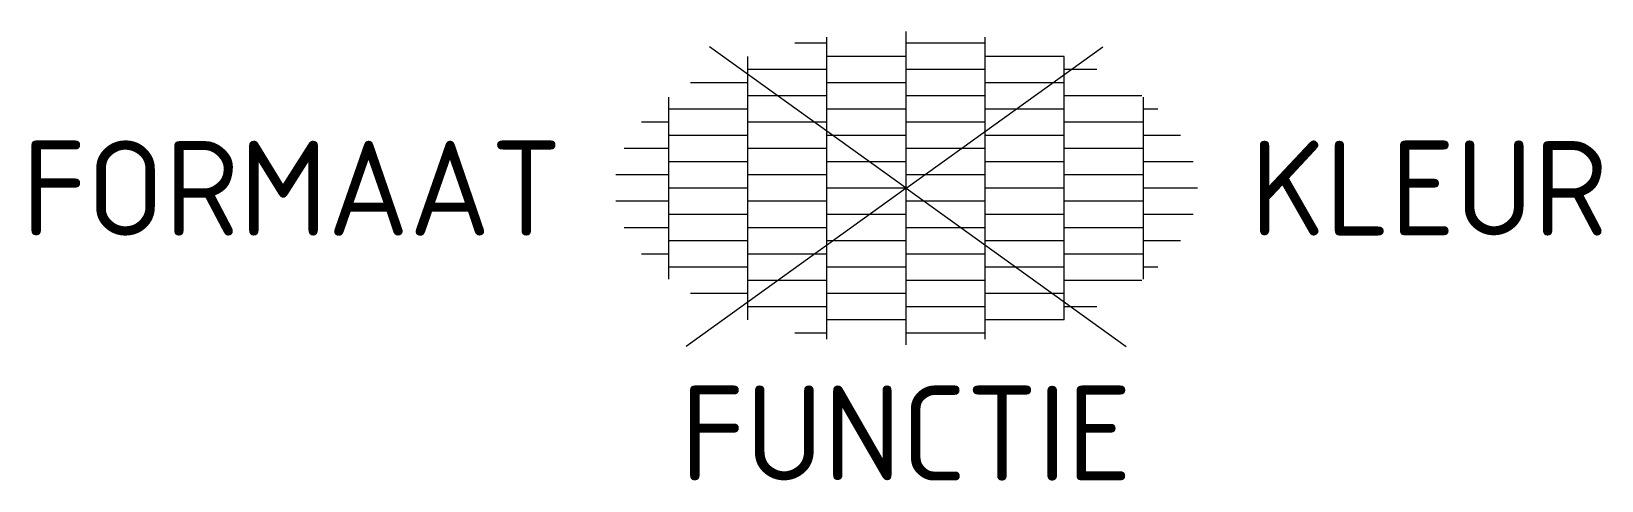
# Model space of a CAD drawing. Extents: x -16.6 to 13.2, y -5.5 to 3.
import ezdxf
from ezdxf.enums import TextEntityAlignment as Align

# ---------------------------------------------------------------- set-up
doc = ezdxf.new("R2010")
doc.units = 0
doc.styles.add('NLCS-ISO', font='NLCS-ISO.ttf')

msp = doc.modelspace()

# ---------------------------------------------------------------- linework, layer by layer
for p, q in [((0, 0), (-3.728, 2.684)), ((-1.5, 2.75), (-2.108, 2.75)), ((-1.5, -2.863), (-1.5, 2.863)), ((0, -2.975), (0, 2.975)), ((1.5, 2.75), (0, 2.75)), ((0, 0), (3.728, 2.684)), ((1.5, -2.863), (1.5, 2.863)), ((-3, -2.498), (-3, 2.498)), ((0, 2.5), (-1.5, 2.5)), ((2.995, 2.5), (1.5, 2.5)), ((3, -2.498), (3, 2.498)), ((-1.5, 2.25), (-3, 2.25)), ((1.5, 2.25), (0, 2.25)), ((3.615, 2.25), (3, 2.25)), ((-3, 2), (-4.09, 2)), ((0, 2), (-1.5, 2)), ((3, 2), (1.5, 2)), ((-4.5, -1.726), (-4.5, 1.726)), ((-3, 1.5), (-4.5, 1.5)), ((-1.5, 1.75), (-3, 1.75)), ((0, 1.5), (-1.5, 1.5)), ((1.5, 1.75), (0, 1.75)), ((3, 1.5), (1.5, 1.5)), ((4.468, 1.75), (3, 1.75)), ((4.5, -1.726), (4.5, 1.726)), ((4.771, 1.5), (4.5, 1.5)), ((-4.5, 1.25), (-5.014, 1.25)), ((-1.5, 1.25), (-3, 1.25)), ((1.5, 1.25), (0, 1.25)), ((4.5, 1.25), (3, 1.25)), ((-3, 1), (-4.5, 1)), ((0, 1), (-1.5, 1)), ((3, 1), (1.5, 1)), ((5.204, 1), (4.5, 1)), ((-4.5, 0.75), (-5.347, 0.75)), ((-1.5, 0.75), (-3, 0.75)), ((1.5, 0.75), (0, 0.75)), ((4.5, 0.75), (3, 0.75)), ((-3, 0.5), (-4.5, 0.5)), ((0, 0.5), (-1.5, 0.5)), ((3, 0.5), (1.5, 0.5)), ((5.446, 0.5), (4.5, 0.5)), ((-4.5, 0.25), (-5.505, 0.25)), ((-3, 0), (-4.5, 0)), ((0, 0), (-4.172, -3.003)), ((-1.5, 0.25), (-3, 0.25)), ((0, 0), (-1.5, 0)), ((1.5, 0.25), (0, 0.25)), ((4.5, 0.25), (3, 0.25)), ((-4.5, -0.25), (-5.505, -0.25)), ((-1.5, -0.25), (-3, -0.25)), ((0, 0), (4.172, -3.003)), ((1.5, -0.25), (0, -0.25)), ((3, 0), (1.5, 0)), ((4.5, -0.25), (3, -0.25)), ((5.525, 0), (4.5, 0)), ((-3, -0.5), (-4.5, -0.5)), ((0, -0.5), (-1.5, -0.5)), ((3, -0.5), (1.5, -0.5)), ((5.446, -0.5), (4.5, -0.5)), ((-4.5, -0.75), (-5.347, -0.75)), ((-1.5, -0.75), (-3, -0.75)), ((1.5, -0.75), (0, -0.75)), ((4.5, -0.75), (3, -0.75)), ((-3, -1), (-4.5, -1)), ((0, -1), (-1.5, -1)), ((3, -1), (1.5, -1)), ((5.204, -1), (4.5, -1)), ((-4.5, -1.25), (-5.014, -1.25)), ((-1.5, -1.25), (-3, -1.25)), ((1.5, -1.25), (0, -1.25)), ((4.5, -1.25), (3, -1.25)), ((-3, -1.5), (-4.5, -1.5)), ((-1.5, -1.75), (-3, -1.75)), ((0, -1.5), (-1.5, -1.5)), ((1.5, -1.75), (0, -1.75)), ((3, -1.5), (1.5, -1.5)), ((4.468, -1.75), (3, -1.75)), ((4.771, -1.5), (4.5, -1.5)), ((-3, -2), (-4.09, -2)), ((0, -2), (-1.5, -2)), ((3, -2), (1.5, -2)), ((-1.5, -2.25), (-3, -2.25)), ((1.5, -2.25), (0, -2.25)), ((3.615, -2.25), (3, -2.25)), ((0, -2.5), (-1.5, -2.5)), ((3, -2.5), (1.5, -2.5)), ((-1.5, -2.75), (-2.108, -2.75)), ((1.5, -2.75), (0, -2.75))]:
    msp.add_line(p, q)

# ---------------------------------------------------------------- texts
at = {"style": 'NLCS-ISO'}
msp.add_attdef('FORMAAT', text='60x20', height=1.8, dxfattribs=at).set_placement((-6.525, 0), align=Align.MIDDLE_RIGHT)
msp.add_attdef('KLEUR', text='G', height=1.8, dxfattribs=at).set_placement((6.525, 0), align=Align.MIDDLE_LEFT)
at = {"style": 'NLCS-ISO', "flags": 1}
msp.add_attdef('FUNCTIE', text='', height=1.8, dxfattribs=at).set_placement((0, -3.75), align=Align.TOP_CENTER)

doc.saveas('drawing.dxf')
